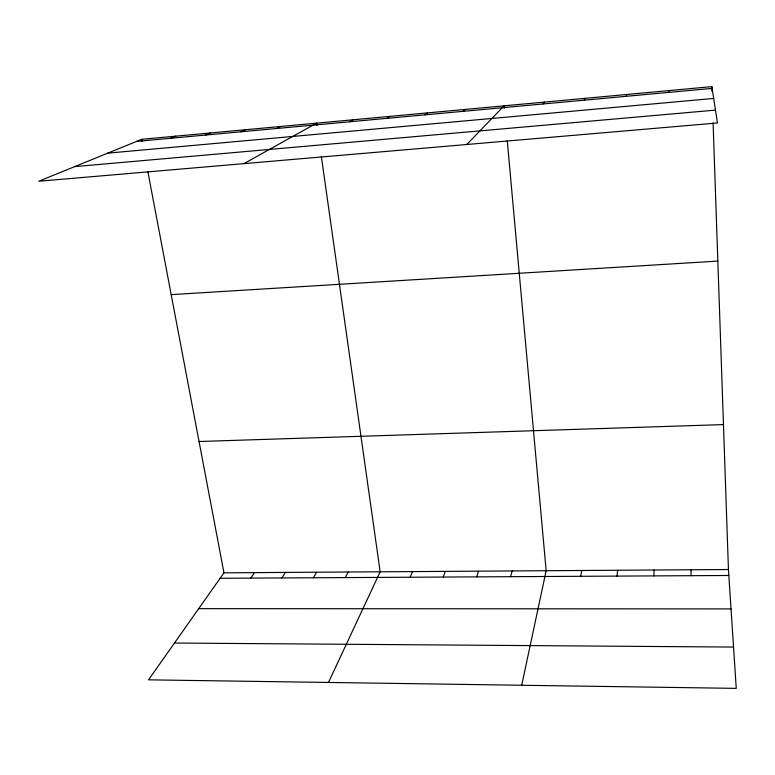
<?xml version="1.0" encoding="UTF-8"?>
<svg xmlns="http://www.w3.org/2000/svg" width="775" height="775" viewBox="0 0 775 775"><rect width="100%" height="100%" fill="white"/><g stroke="black" fill="none" stroke-linecap="round" stroke-linejoin="round"><path stroke-width="1.16" d="M653.8 575.893L654.09 570.012M668.854 92.39L669.028 90.578M617.036 576.096L617.636 570.255M580.746 576.3L581.667 570.487M521.691 685.255L546.162 570.72L507.247 140.566M510.609 576.678L512.13 570.942M476.712 576.871L478.524 571.156M626.248 96.313L626.859 94.482M443.252 577.046L445.334 571.378M410.188 577.23L412.552 571.592M328.484 682.455L380.157 571.805L321.363 156.54M345.292 577.588L348.169 572.008M584.292 100.169L585.328 98.318M313.429 577.762L316.558 572.221M281.955 577.937L285.326 572.425M250.848 578.102L254.462 572.618M147.822 171.459L223.965 572.822L148.538 679.84L736.25 688.374L728.442 569.528L713.087 122.876M542.975 103.976L544.408 102.097M466.763 144.499L504.099 105.826L504.312 108.219M463.324 111.309L465.543 109.391M424.952 114.845L427.529 112.898M387.113 118.333L390.048 116.366M349.816 121.772L353.08 119.776M243.892 163.632L316.636 123.148L316.975 125.531M276.762 128.495L280.695 126.47M240.996 131.789L245.239 129.745M205.714 135.044L210.267 132.98M170.917 138.241L175.76 136.167M141.718 139.316L38.75 181.253L717.485 122.973L711.837 86.626L141.718 139.316L142.154 141.612M136.584 141.408L712.118 88.398M107.744 153.15L713.678 98.444M74.671 166.615L715.49 110.108M171.188 294.626L717.834 261.097M199.049 441.508L723.462 424.593M223.965 572.822L728.442 569.528M220.119 578.276L728.829 575.486M198.7 608.656L731.028 608.898M174.472 643.037L733.538 647.067M711.837 86.626L712.002 91.46M691.019 569.77L691.067 575.689"/></g></svg>
